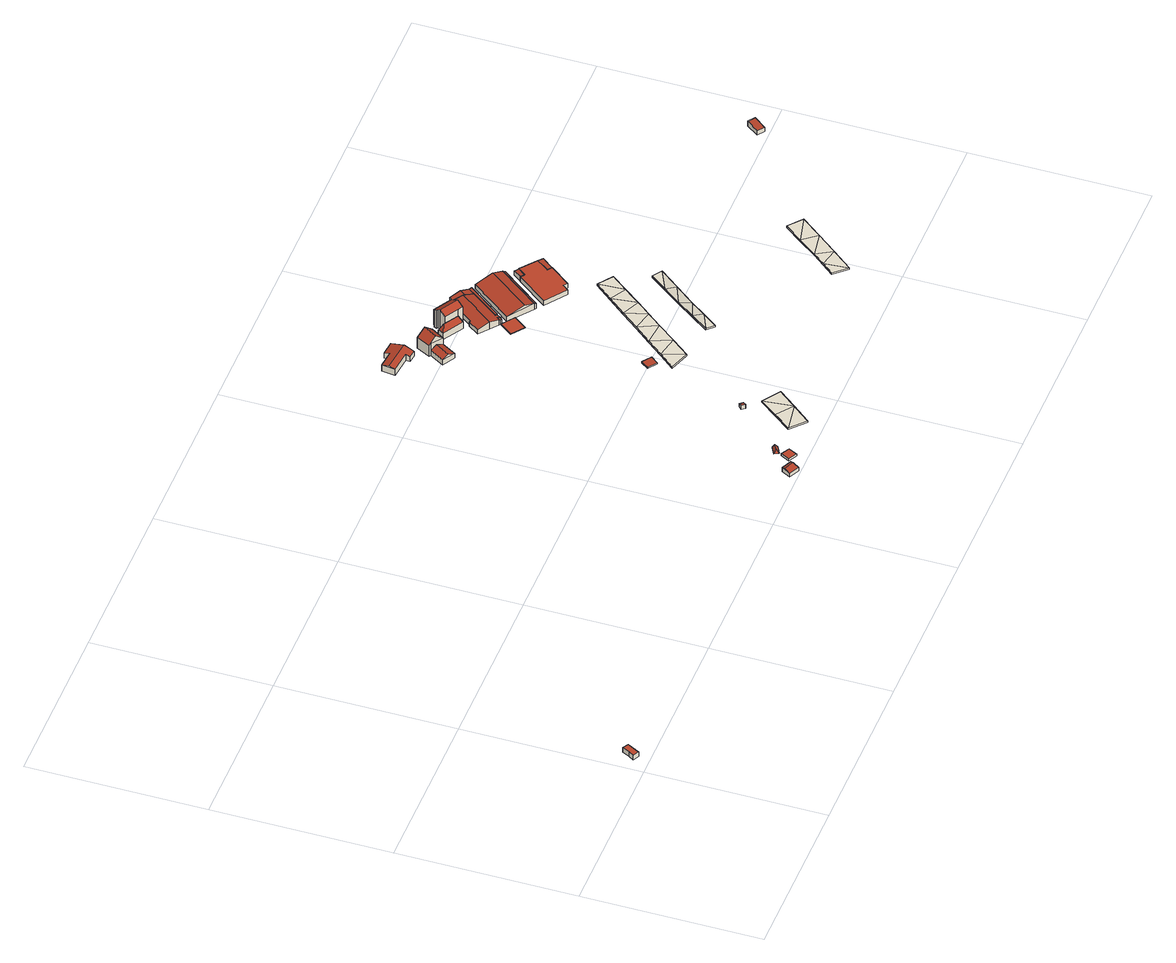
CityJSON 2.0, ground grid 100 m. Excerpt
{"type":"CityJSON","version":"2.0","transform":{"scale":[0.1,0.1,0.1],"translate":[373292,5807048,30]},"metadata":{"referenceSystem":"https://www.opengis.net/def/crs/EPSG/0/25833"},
"CityObjects":{
"building1":{"type":"Building","attributes":{"Gemeindeschluessel":"11000006","Geometrietyp2DReferenz":"3000","function":"31001_2463","roofType":"1000","measuredHeight":3.04},"address":[{"country":"Germany","locality":"Berlin","dependentLocality":"Steglitz-Zehlendorf"}],"geometry":[{"type":"Solid","lod":"2","boundaries":[[[[0,1,2,3]],[[4,5,1,0]],[[6,7,5,4]],[[8,9,7,6]],[[3,2,9,8]],[[6,4,0,3,8]],[[1,5,7,9,2]]]],"semantics":{"surfaces":[{"type":"WallSurface"},{"type":"RoofSurface"},{"type":"GroundSurface"}],"values":[[0,0,0,0,0,1,2]]}}]},
"building2":{"type":"Building","attributes":{"Gemeindeschluessel":"11000006","Geometrietyp2DReferenz":"3000","function":"31001_2463","roofType":"3100","measuredHeight":3.3},"address":[{"country":"Germany","locality":"Berlin","dependentLocality":"Steglitz-Zehlendorf"}],"geometry":[{"type":"Solid","lod":"2","boundaries":[[[[10,11,12,13]],[[14,15,11,10]],[[16,17,15,14]],[[13,12,17,16]],[[10,18,14]],[[16,19,13]],[[13,19,18,10]],[[14,18,19,16]],[[11,15,17,12]]]],"semantics":{"surfaces":[{"type":"WallSurface"},{"type":"RoofSurface"},{"type":"GroundSurface"}],"values":[[0,0,0,0,0,0,1,1,2]]}}]},
"building3":{"type":"Building","attributes":{"Gemeindeschluessel":"11000006","Geometrietyp2DReferenz":"3000","function":"31001_2463","roofType":"1000","measuredHeight":1.42},"address":[{"country":"Germany","locality":"Berlin","dependentLocality":"Steglitz-Zehlendorf"}],"geometry":[{"type":"Solid","lod":"2","boundaries":[[[[20,21,22,23]],[[24,25,21,20]],[[26,27,25,24]],[[23,22,27,26]],[[24,20,23,26]],[[21,25,27,22]]]],"semantics":{"surfaces":[{"type":"WallSurface"},{"type":"RoofSurface"},{"type":"GroundSurface"}],"values":[[0,0,0,0,1,2]]}}]},
"building4":{"type":"Building","attributes":{"Gemeindeschluessel":"11000006","Geometrietyp2DReferenz":"3000","function":"31001_2463","roofType":"5000","measuredHeight":1.88},"address":[{"country":"Germany","locality":"Berlin","dependentLocality":"Steglitz-Zehlendorf"}],"geometry":[{"type":"Solid","lod":"2","boundaries":[[[[28,29,30,31]],[[32,33,29,28]],[[34,35,33,32]],[[31,30,35,34]],[[34,32,36]],[[36,32,28,37]],[[28,31,37]],[[37,31,34,36]],[[29,33,35,30]]]],"semantics":{"surfaces":[{"type":"WallSurface"},{"type":"RoofSurface"},{"type":"GroundSurface"}],"values":[[0,0,0,0,0,1,1,1,2]]}}]},
"building5":{"type":"Building","attributes":{"Geometrietyp2DReferenz":"3000","Gemeindeschluessel":"11000006","function":"53001_1800","roofType":"1000","measuredHeight":1},"geometry":[{"type":"Solid","lod":"2","boundaries":[[[[38,39,40]],[[38,41,42,43,44,39]],[[38,45,46,41]],[[38,40,45]],[[45,40,47,46]],[[40,48,49,47]],[[44,48,40]],[[39,44,40]],[[44,43,49,48]],[[43,47,49]],[[42,47,43]],[[41,47,42]],[[41,46,47]]]],"semantics":{"surfaces":[{"type":"WallSurface"}],"values":[[0,0,0,0,0,0,0,0,0,0,0,0,0]]}}]},
"building6":{"type":"Building","attributes":{"Gemeindeschluessel":"11000006","Geometrietyp2DReferenz":"3000","function":"31001_2523","roofType":"2100","measuredHeight":2.71},"address":[{"country":"Germany","locality":"Berlin","dependentLocality":"Steglitz-Zehlendorf"}],"geometry":[{"type":"Solid","lod":"2","boundaries":[[[[50,51,52,53]],[[54,55,51,50]],[[56,57,55,54]],[[53,52,57,56]],[[54,50,53,56]],[[51,55,57,52]]]],"semantics":{"surfaces":[{"type":"WallSurface"},{"type":"RoofSurface"},{"type":"GroundSurface"}],"values":[[0,0,0,0,1,2]]}}]},
"building7":{"type":"Building","attributes":{"Gemeindeschluessel":"11000006","Geometrietyp2DReferenz":"3000","function":"31001_2080","roofType":"5000","measuredHeight":5.17},"address":[{"country":"Germany","locality":"Berlin","dependentLocality":"Steglitz-Zehlendorf"}],"geometry":[{"type":"Solid","lod":"2","boundaries":[[[[58,59,60,61]],[[62,63,59,58]],[[64,65,63,62]],[[66,67,65,64]],[[68,69,67,66]],[[70,71,69,68]],[[72,73,71,70]],[[61,60,73,72]],[[74,75,64,62,58,61]],[[72,70,68,66,75,74]],[[72,74,61]],[[64,75,66]],[[59,63,65,67,69,71,73,60]]]],"semantics":{"surfaces":[{"type":"WallSurface"},{"type":"RoofSurface"},{"type":"GroundSurface"}],"values":[[0,0,0,0,0,0,0,0,1,1,0,0,2]]}}]},
"building8":{"type":"Building","attributes":{"Gemeindeschluessel":"11000006","Geometrietyp2DReferenz":"3000","function":"31001_2512","roofType":"2100","measuredHeight":1.24},"address":[{"country":"Germany","locality":"Berlin","dependentLocality":"Steglitz-Zehlendorf"}],"geometry":[{"type":"Solid","lod":"2","boundaries":[[[[76,77,78,79]],[[80,81,77,76]],[[82,83,81,80]],[[79,78,83,82]],[[80,76,79,82]],[[77,81,83,78]]]],"semantics":{"surfaces":[{"type":"WallSurface"},{"type":"RoofSurface"},{"type":"GroundSurface"}],"values":[[0,0,0,0,1,2]]}}]},
"building9":{"type":"Building","attributes":{"Gemeindeschluessel":"11000006","Geometrietyp2DReferenz":"3000","function":"31001_2081"},"address":[{"country":"Germany","locality":"Berlin","dependentLocality":"Steglitz-Zehlendorf"}],"children":["building9-1","building9-2"]},
"building9-1":{"type":"BuildingPart","attributes":{"roofType":"5000","measuredHeight":11.37},"parents":["building9"],"geometry":[{"type":"Solid","lod":"2","boundaries":[[[[84,85,86,87,88]],[[89,90,85,84]],[[91,92,90,89]],[[93,94,92,91]],[[91,95,96,93]],[[95,89,84,88,96]],[[89,95,91]],[[93,96,88]],[[97,86,85,90,92,94]],[[97,94,93,88,87,98,99,97,86]],[[86,97,99,87]],[[99,98,87]]]],"semantics":{"surfaces":[{"type":"WallSurface"},{"type":"RoofSurface"},{"type":"GroundSurface"},{"type":"ClosureSurface"}],"values":[[0,0,0,0,1,1,0,0,2,0,3,3]]}}]},
"building9-2":{"type":"BuildingPart","attributes":{"roofType":"5000","measuredHeight":5.21},"parents":["building9"],"geometry":[{"type":"Solid","lod":"2","boundaries":[[[[87,86,100,101]],[[102,103,97,99]],[[101,100,103,102]],[[98,87,101,104]],[[98,104,102,99]],[[102,104,101]],[[86,97,103,100]],[[97,86,87,99]],[[87,98,99]]]],"semantics":{"surfaces":[{"type":"WallSurface"},{"type":"RoofSurface"},{"type":"GroundSurface"},{"type":"ClosureSurface"}],"values":[[0,0,0,1,1,0,2,3,3]]}}]},
"building10":{"type":"Building","attributes":{"Gemeindeschluessel":"11000006","Geometrietyp2DReferenz":"3000","function":"31001_1120"},"address":[{"country":"Germany","locality":"Berlin","dependentLocality":"Steglitz-Zehlendorf","thoroughfareName":"Neue Kreisstraße"}],"children":["building10-1","building10-2"]},
"building10-1":{"type":"BuildingPart","attributes":{"roofType":"3100","measuredHeight":13.34},"parents":["building10"],"geometry":[{"type":"Solid","lod":"2","boundaries":[[[[105,106,107,108]],[[109,110,106,105]],[[111,112,110,109]],[[113,114,112,111]],[[115,116,114,113]],[[117,118,119,120,116,115]],[[121,122,123,124,125,126]],[[127,128,122,121]],[[129,130,128,127]],[[108,107,130,129]],[[126,131,117,115,113,121]],[[111,109,105,108,129,127,121,113]],[[106,110,112,114,116,120,132,123,122,128,130,107]],[[120,119,133,132]],[[118,117,131,134]],[[133,119,118,134]],[[132,133,124,123]],[[134,131,126,125]],[[124,133,134,125]]]],"semantics":{"surfaces":[{"type":"WallSurface"},{"type":"RoofSurface"},{"type":"GroundSurface"},{"type":"ClosureSurface"}],"values":[[0,0,0,0,0,0,0,0,0,0,1,1,2,0,0,3,0,0,3]]}}]},
"building10-2":{"type":"BuildingPart","attributes":{"roofType":"5000","measuredHeight":8.39},"parents":["building10"],"geometry":[{"type":"Solid","lod":"2","boundaries":[[[[125,124,135,136]],[[137,138,119,118]],[[139,140,138,137]],[[141,142,140,139]],[[136,135,142,141]],[[118,143,137]],[[134,125,136,141,144,143,118]],[[139,144,141]],[[137,143,144,139]],[[124,133,119,138,140,142,135]],[[124,125,134,133]],[[133,134,118,119]]]],"semantics":{"surfaces":[{"type":"WallSurface"},{"type":"RoofSurface"},{"type":"GroundSurface"},{"type":"ClosureSurface"}],"values":[[0,0,0,0,0,1,1,1,1,2,3,3]]}}]},
"building11":{"type":"Building","attributes":{"Gemeindeschluessel":"11000006","Geometrietyp2DReferenz":"3000","function":"51009_1610","roofType":"1000","measuredHeight":0.16},"address":[{"country":"Germany","locality":"Berlin","dependentLocality":"Steglitz-Zehlendorf"}],"geometry":[{"type":"Solid","lod":"2","boundaries":[[[[145,146,147,148]],[[149,150,146,145]],[[151,152,150,149]],[[153,154,152,151]],[[155,156,154,153]],[[148,147,156,155]],[[153,151,149,145,148,155]],[[146,150,152,154,156,147]]]],"semantics":{"surfaces":[{"type":"WallSurface"},{"type":"RoofSurface"},{"type":"GroundSurface"}],"values":[[0,0,0,0,0,0,1,2]]}}]},
"building12":{"type":"Building","attributes":{"name":"Böckmannbrücke","Geometrietyp2DReferenz":"3000","Gemeindeschluessel":"11000006","function":"53001_1800","roofType":"1000","measuredHeight":1},"geometry":[{"type":"Solid","lod":"2","boundaries":[[[[157,158,159]],[[157,160,161,162,163,158]],[[157,159,164,160]],[[158,165,159]],[[159,165,166,164]],[[158,163,165]],[[163,167,165]],[[163,168,167]],[[163,162,169,170,171,168]],[[162,172,169]],[[162,166,172]],[[161,166,162]],[[161,164,166]],[[160,164,161]],[[165,167,172,166]],[[168,173,167]],[[167,173,174,172]],[[168,171,173]],[[171,175,173]],[[171,176,175]],[[171,170,177,176]],[[170,178,177]],[[170,174,178]],[[169,174,170]],[[169,172,174]],[[173,175,178,174]],[[175,179,180,178]],[[176,179,175]],[[176,181,179]],[[176,177,182,181]],[[177,180,182]],[[177,178,180]],[[182,180,183]],[[179,184,183,180]],[[181,184,179]],[[181,182,183,184]]]],"semantics":{"surfaces":[{"type":"WallSurface"}],"values":[[0,0,0,0,0,0,0,0,0,0,0,0,0,0,0,0,0,0,0,0,0,0,0,0,0,0,0,0,0,0,0,0,0,0,0,0]]}}]},
"building13":{"type":"Building","attributes":{"Gemeindeschluessel":"11000006","Geometrietyp2DReferenz":"3000","function":"51009_1610","roofType":"1000","measuredHeight":3.02},"address":[{"country":"Germany","locality":"Berlin","dependentLocality":"Steglitz-Zehlendorf"}],"geometry":[{"type":"Solid","lod":"2","boundaries":[[[[185,186,187,188]],[[189,190,186,185]],[[191,150,190,189]],[[192,146,150,191]],[[188,187,146,192]],[[191,189,185,188,192]],[[186,190,150,146,187]]]],"semantics":{"surfaces":[{"type":"WallSurface"},{"type":"RoofSurface"},{"type":"GroundSurface"}],"values":[[0,0,0,0,0,1,2]]}}]},
"building14":{"type":"Building","attributes":{"Gemeindeschluessel":"11000006","Geometrietyp2DReferenz":"3000","function":"31001_2444"},"address":[{"country":"Germany","locality":"Berlin","dependentLocality":"Steglitz-Zehlendorf"}],"children":["building14-1","building14-2"]},
"building14-1":{"type":"BuildingPart","attributes":{"roofType":"3100","measuredHeight":4.86},"parents":["building14"],"geometry":[{"type":"Solid","lod":"2","boundaries":[[[[193,194,195,196]],[[197,198,194,193]],[[199,200,201,202]],[[203,204,200,199]],[[189,190,204,203]],[[205,186,190,189]],[[206,187,186,205]],[[207,208,187,206]],[[209,210,208,207]],[[211,212,210,209]],[[196,195,212,211]],[[206,205,189,203,199,202,213,214,215,216,207]],[[217,197,193,196,211,209,207,216]],[[194,198,218,219,201,200,204,190,186,187,208,210,212,195]],[[198,197,217,216,218]],[[219,218,216,215,214]],[[201,219,214,213,202]]]],"semantics":{"surfaces":[{"type":"WallSurface"},{"type":"RoofSurface"},{"type":"GroundSurface"},{"type":"ClosureSurface"}],"values":[[0,0,0,0,0,0,0,0,0,0,0,1,1,2,3,3,3]]}}]},
"building14-2":{"type":"BuildingPart","attributes":{"roofType":"3100","measuredHeight":4.91},"parents":["building14"],"geometry":[{"type":"Solid","lod":"2","boundaries":[[[[220,221,198,197,222]],[[223,224,221,220]],[[225,226,224,223]],[[202,201,226,225]],[[220,222,217,216,215,227,223]],[[213,202,225,223,227]],[[218,198,221,224,226,201,219]],[[197,217,222]],[[214,227,215]],[[198,218,216,217,197]],[[218,219,214,215,216]],[[213,227,214]],[[201,202,213,214,219]]]],"semantics":{"surfaces":[{"type":"WallSurface"},{"type":"RoofSurface"},{"type":"GroundSurface"},{"type":"ClosureSurface"}],"values":[[0,0,0,0,1,1,2,0,0,3,3,0,3]]}}]},
"building15":{"type":"Building","attributes":{"Gemeindeschluessel":"11000006","Geometrietyp2DReferenz":"3000","function":"51009_1610","roofType":"2100","measuredHeight":3.57},"address":[{"country":"Germany","locality":"Berlin","dependentLocality":"Steglitz-Zehlendorf"}],"geometry":[{"type":"Solid","lod":"2","boundaries":[[[[199,200,204,228]],[[229,226,200,199]],[[230,231,226,229]],[[228,204,231,230]],[[229,199,228,230]],[[200,226,231,204]]]],"semantics":{"surfaces":[{"type":"WallSurface"},{"type":"RoofSurface"},{"type":"GroundSurface"}],"values":[[0,0,0,0,1,2]]}}]},
"building16":{"type":"Building","attributes":{"Geometrietyp2DReferenz":"3000","Gemeindeschluessel":"11000006","function":"53001_1800","roofType":"1000","measuredHeight":1},"geometry":[{"type":"Solid","lod":"2","boundaries":[[[[232,233,234]],[[232,235,236,233]],[[232,237,238,235]],[[232,234,237]],[[233,239,234]],[[237,234,240,238]],[[234,239,241,240]],[[233,242,239]],[[233,236,243,242]],[[236,241,243]],[[236,240,241]],[[235,240,236]],[[235,238,240]],[[242,244,239]],[[239,244,245,241]],[[243,241,245]],[[242,246,244]],[[242,243,247,246]],[[243,245,247]],[[244,248,249,245]],[[246,248,244]],[[247,245,249]],[[246,250,248]],[[246,247,251,250]],[[247,249,251]],[[250,251,249,248]]]],"semantics":{"surfaces":[{"type":"WallSurface"}],"values":[[0,0,0,0,0,0,0,0,0,0,0,0,0,0,0,0,0,0,0,0,0,0,0,0,0,0]]}}]},
"building17":{"type":"Building","attributes":{"Gemeindeschluessel":"11000006","Geometrietyp2DReferenz":"3000","function":"31001_2444","roofType":"5000","measuredHeight":5.49},"address":[{"country":"Germany","locality":"Berlin","dependentLocality":"Steglitz-Zehlendorf"}],"geometry":[{"type":"Solid","lod":"2","boundaries":[[[[252,253,152,254]],[[255,256,253,252]],[[257,258,256,255]],[[254,152,258,257]],[[259,252,254,260]],[[255,259,260,257]],[[252,259,255]],[[257,260,254]],[[253,256,258,152]]]],"semantics":{"surfaces":[{"type":"WallSurface"},{"type":"RoofSurface"},{"type":"GroundSurface"}],"values":[[0,0,0,0,1,1,0,0,2]]}}]},
"building18":{"type":"Building","attributes":{"Gemeindeschluessel":"11000006","Geometrietyp2DReferenz":"3000","function":"51009_1610","roofType":"2100","measuredHeight":3.66},"address":[{"country":"Germany","locality":"Berlin","dependentLocality":"Steglitz-Zehlendorf"}],"geometry":[{"type":"Solid","lod":"2","boundaries":[[[[261,262,256,263]],[[264,265,262,261]],[[266,258,265,264]],[[263,256,258,266]],[[264,261,263,266]],[[262,265,258,256]]]],"semantics":{"surfaces":[{"type":"WallSurface"},{"type":"RoofSurface"},{"type":"GroundSurface"}],"values":[[0,0,0,0,1,2]]}}]},
"building19":{"type":"Building","attributes":{"Gemeindeschluessel":"11000006","Geometrietyp2DReferenz":"3000","function":"31001_2444","roofType":"1000","measuredHeight":3.09},"address":[{"country":"Germany","locality":"Berlin","dependentLocality":"Steglitz-Zehlendorf"}],"geometry":[{"type":"Solid","lod":"2","boundaries":[[[[267,268,269,270]],[[271,272,268,267]],[[273,274,272,271]],[[275,276,274,273]],[[277,278,276,275]],[[279,280,278,277]],[[281,282,280,279]],[[283,284,282,281]],[[285,286,284,283]],[[270,269,286,285]],[[283,281,279,277,275,273,271,267,270,285]],[[268,272,274,276,278,280,282,284,286,269]]]],"semantics":{"surfaces":[{"type":"WallSurface"},{"type":"RoofSurface"},{"type":"GroundSurface"}],"values":[[0,0,0,0,0,0,0,0,0,0,1,2]]}}]},
"building20":{"type":"Building","attributes":{"Gemeindeschluessel":"11000006","Geometrietyp2DReferenz":"3000","function":"51009_1610","roofType":"2100","measuredHeight":3.02},"address":[{"country":"Germany","locality":"Berlin","dependentLocality":"Steglitz-Zehlendorf"}],"geometry":[{"type":"Solid","lod":"2","boundaries":[[[[287,288,289,290]],[[291,292,288,287]],[[293,294,292,291]],[[290,289,294,293]],[[291,287,290,293]],[[288,292,294,289]]]],"semantics":{"surfaces":[{"type":"WallSurface"},{"type":"RoofSurface"},{"type":"GroundSurface"}],"values":[[0,0,0,0,1,2]]}}]},
"building21":{"type":"Building","attributes":{"Gemeindeschluessel":"11000006","Geometrietyp2DReferenz":"3000","function":"51009_1610","roofType":"2100","measuredHeight":2.94},"address":[{"country":"Germany","locality":"Berlin","dependentLocality":"Steglitz-Zehlendorf"}],"geometry":[{"type":"Solid","lod":"2","boundaries":[[[[281,295,296,297]],[[298,299,295,281]],[[300,301,299,298]],[[297,296,301,300]],[[298,281,297,300]],[[295,299,301,296]]]],"semantics":{"surfaces":[{"type":"WallSurface"},{"type":"RoofSurface"},{"type":"GroundSurface"}],"values":[[0,0,0,0,1,2]]}}]},
"building22":{"type":"Building","attributes":{"Geometrietyp2DReferenz":"3000","Gemeindeschluessel":"11000006","function":"53001_1800","roofType":"1000","measuredHeight":1},"geometry":[{"type":"Solid","lod":"2","boundaries":[[[[302,303,304]],[[302,305,306,307,308,303]],[[302,304,309,305]],[[304,310,311,309]],[[303,310,304]],[[303,308,310]],[[308,312,310]],[[308,313,312]],[[308,307,314,313]],[[307,315,314]],[[307,311,315]],[[306,311,307]],[[306,309,311]],[[305,309,306]],[[310,312,315,311]],[[312,316,317,315]],[[313,316,312]],[[313,318,316]],[[313,314,319,318]],[[314,317,319]],[[314,315,317]],[[318,319,317,316]]]],"semantics":{"surfaces":[{"type":"WallSurface"}],"values":[[0,0,0,0,0,0,0,0,0,0,0,0,0,0,0,0,0,0,0,0,0,0]]}}]},
"building23":{"type":"Building","attributes":{"name":"Bahnhaus 10","Gemeindeschluessel":"11000006","Geometrietyp2DReferenz":"3000","function":"31001_2420","roofType":"2100","measuredHeight":3.28},"address":[{"country":"Germany","locality":"Berlin","dependentLocality":"Steglitz-Zehlendorf"}],"geometry":[{"type":"Solid","lod":"2","boundaries":[[[[320,321,322,323]],[[324,325,321,320]],[[326,327,325,324]],[[323,322,327,326]],[[324,320,323,326]],[[321,325,327,322]]]],"semantics":{"surfaces":[{"type":"WallSurface"},{"type":"RoofSurface"},{"type":"GroundSurface"}],"values":[[0,0,0,0,1,2]]}}]}
},
"vertices":[
[23,88,98],[23,88,67],[7,60,67],[7,60,98],[46,130,98],[46,130,67],[78,112,98],[78,112,67],[39,42,98],[39,42,67],
[2417,51,68],[2417,51,39],[2361,78,39],[2361,78,68],[2393,0,64],[2393,0,39],[2336,27,64],[2336,27,39],[2410,35,72],[2353,62,72],
[2432,66,69],[2432,66,55],[2481,41,55],[2481,41,69],[2458,117,69],[2458,117,55],[2506,91,69],[2506,91,55],
[2446,153,67],[2446,153,65],[2458,127,65],[2458,127,67],[2491,177,67],[2491,177,65],[2506,152,67],[2506,152,65],[2498,165,84],[2465,146,84],
[2645,143,69],[2719,240,70],[2809,170,70],[2645,143,79],[2719,240,80],[2793,338,81],[2793,338,71],[2726,68,69],[2726,68,79],[2809,170,80],[2892,272,70],[2892,272,80],
[2760,449,56],[2760,449,38],[2740,431,38],[2740,431,65],[2776,432,56],[2776,432,38],[2755,413,65],[2755,413,38],
[2552,2153,48],[2552,2153,16],[2600,2147,16],[2600,2147,48],[2553,2176,56],[2553,2176,16],[2428,2190,56],[2428,2190,16],[2435,2266,58],[2435,2266,16],[2531,2257,58],[2531,2257,16],[2535,2288,50],[2535,2288,16],[2615,2280,50],[2615,2280,16],[2606,2205,68],[2431,2224,68],
[2935,1035,24],[2935,1035,12],[2906,995,12],[2906,995,20],[2983,1000,24],[2983,1000,12],[2955,959,20],[2955,959,12],
[2621,2075,89],[2621,2075,15],[2630,2070,15],[2630,2070,52],[2630,2070,98],[2663,2153,87],[2663,2153,15],[2750,2102,85],[2750,2102,15],[2704,2028,86],[2704,2028,15],[2707,2128,128],[2662,2052,128],[2702,2029,15],[2664,2051,67],[2702,2029,47],
[2582,1988,15],[2582,1988,52],[2653,1948,48],[2653,1948,15],[2615,1969,67],
[2863,2125,116],[2863,2125,6],[2854,2128,6],[2854,2128,117],[2868,2137,108],[2868,2137,6],[2971,2078,107],[2971,2078,6],[2947,2034,140],[2947,2034,6],[2928,2000,116],[2928,2000,6],[2902,2015,116],[2902,2015,55],[2902,2015,13],[2902,2015,6],[2845,2093,140],[2845,2093,6],[2827,2063,6],[2827,2063,13],[2827,2063,46],[2827,2063,119],[2854,2109,128],[2854,2109,6],[2846,2113,128],[2846,2113,6],[2826,2060,117],[2826,2060,6],[2826,2060,13],[2826,2060,55],
[2789,2084,13],[2789,2084,51],[2884,1983,55],[2884,1983,13],[2769,2050,55],[2769,2050,13],[2788,2082,55],[2788,2082,13],[2877,2008,96],[2794,2057,97],
[2985,1816,5],[2985,1816,4],[2930,1742,4],[2930,1742,5],[2991,1811,5],[2991,1811,4],[3016,1793,5],[3016,1793,4],[3057,1762,5],[3057,1762,4],[3001,1688,5],[3001,1688,4],
[2910,862,49],[2981,951,51],[3021,824,51],[2910,862,59],[2981,951,61],[3052,1039,63],[3052,1039,53],[3021,824,61],[3099,924,54],[3099,924,64],[3177,1025,58],[3130,1135,54],[3130,1135,64],[3207,1232,65],[3207,1232,55],[3177,1025,68],[3242,1105,57],[3242,1105,67],[3306,1185,57],[3291,1331,55],[3291,1331,65],[3306,1185,67],[3379,1278,56],[3379,1278,66],[3375,1430,54],[3375,1430,64],[3453,1370,65],[3453,1370,55],
[2993,1836,34],[2993,1836,4],[2979,1820,4],[2979,1820,34],[3005,1826,34],[3005,1826,4],[2991,1811,34],[2985,1816,34],
[3033,2102,32],[3033,2102,4],[2927,1959,4],[2927,1959,33],[3038,2096,34],[3038,2096,4],[3006,1852,38],[3006,1852,4],[3124,2007,4],[3124,2007,37],[3017,1844,34],[3017,1844,4],[2993,1836,38],[2979,1820,38],[2933,1856,52],[2933,1856,4],[2876,1900,31],[2876,1900,4],[2921,1962,31],[2921,1962,4],[3112,2020,42],[3085,2048,51],[3082,2051,52],[3081,2052,52],[3077,2056,51],[3081,2052,4],[3085,2048,4],
[3055,2116,40],[3055,2116,4],[3038,2096,40],[3108,2077,53],[3108,2077,4],[3152,2043,37],[3152,2043,4],[3085,2048,53],
[3017,1844,40],[3152,2043,38],[3163,2034,40],[3163,2034,4],
[3222,792,66],[3296,890,65],[3322,837,68],[3222,792,76],[3296,890,75],[3262,754,66],[3262,754,76],[3383,921,69],[3322,837,78],[3383,921,79],[3370,988,63],[3370,988,73],[3477,1034,65],[3477,1034,75],[3444,1086,62],[3444,1086,72],[3570,1148,61],[3570,1148,71],[3518,1184,60],[3518,1184,70],
[3199,2028,33],[3199,2028,4],[3016,1793,33],[3331,1925,42],[3331,1925,4],[3150,1691,42],[3150,1691,4],[3284,1962,59],[3102,1727,59],
[3341,1915,36],[3341,1915,4],[3331,1925,40],[3160,1684,37],[3160,1684,4],[3150,1691,40],
[3313,1567,34],[3313,1567,3],[3339,1601,3],[3339,1601,34],[3193,1656,34],[3193,1656,3],[3327,1830,34],[3327,1830,3],[3350,1813,34],[3350,1813,3],[3386,1857,34],[3386,1857,3],[3475,1786,34],[3475,1786,3],[3425,1717,34],[3425,1717,3],[3450,1700,34],[3450,1700,3],[3360,1585,34],[3360,1585,3],
[3350,1813,35],[3350,1813,5],[3386,1857,5],[3386,1857,31],[3327,1830,36],[3327,1830,5],[3362,1875,31],[3362,1875,5],
[3425,1717,5],[3450,1700,5],[3450,1700,31],[3475,1786,35],[3475,1786,5],[3502,1765,31],[3502,1765,5],
[3848,328,53],[3903,395,53],[3917,258,52],[3848,328,63],[3903,395,63],[3958,462,63],[3958,462,53],[3917,258,62],[4008,371,52],[4008,371,62],[4099,485,53],[4035,564,53],[4035,564,63],[4099,485,63],[4190,599,53],[4190,599,63],[4111,665,53],[4111,665,63],
[4723,996,120],[4723,996,92],[4773,1065,92],[4773,1065,125],[4685,1023,120],[4685,1023,92],[4735,1092,125],[4735,1092,92]
]}
